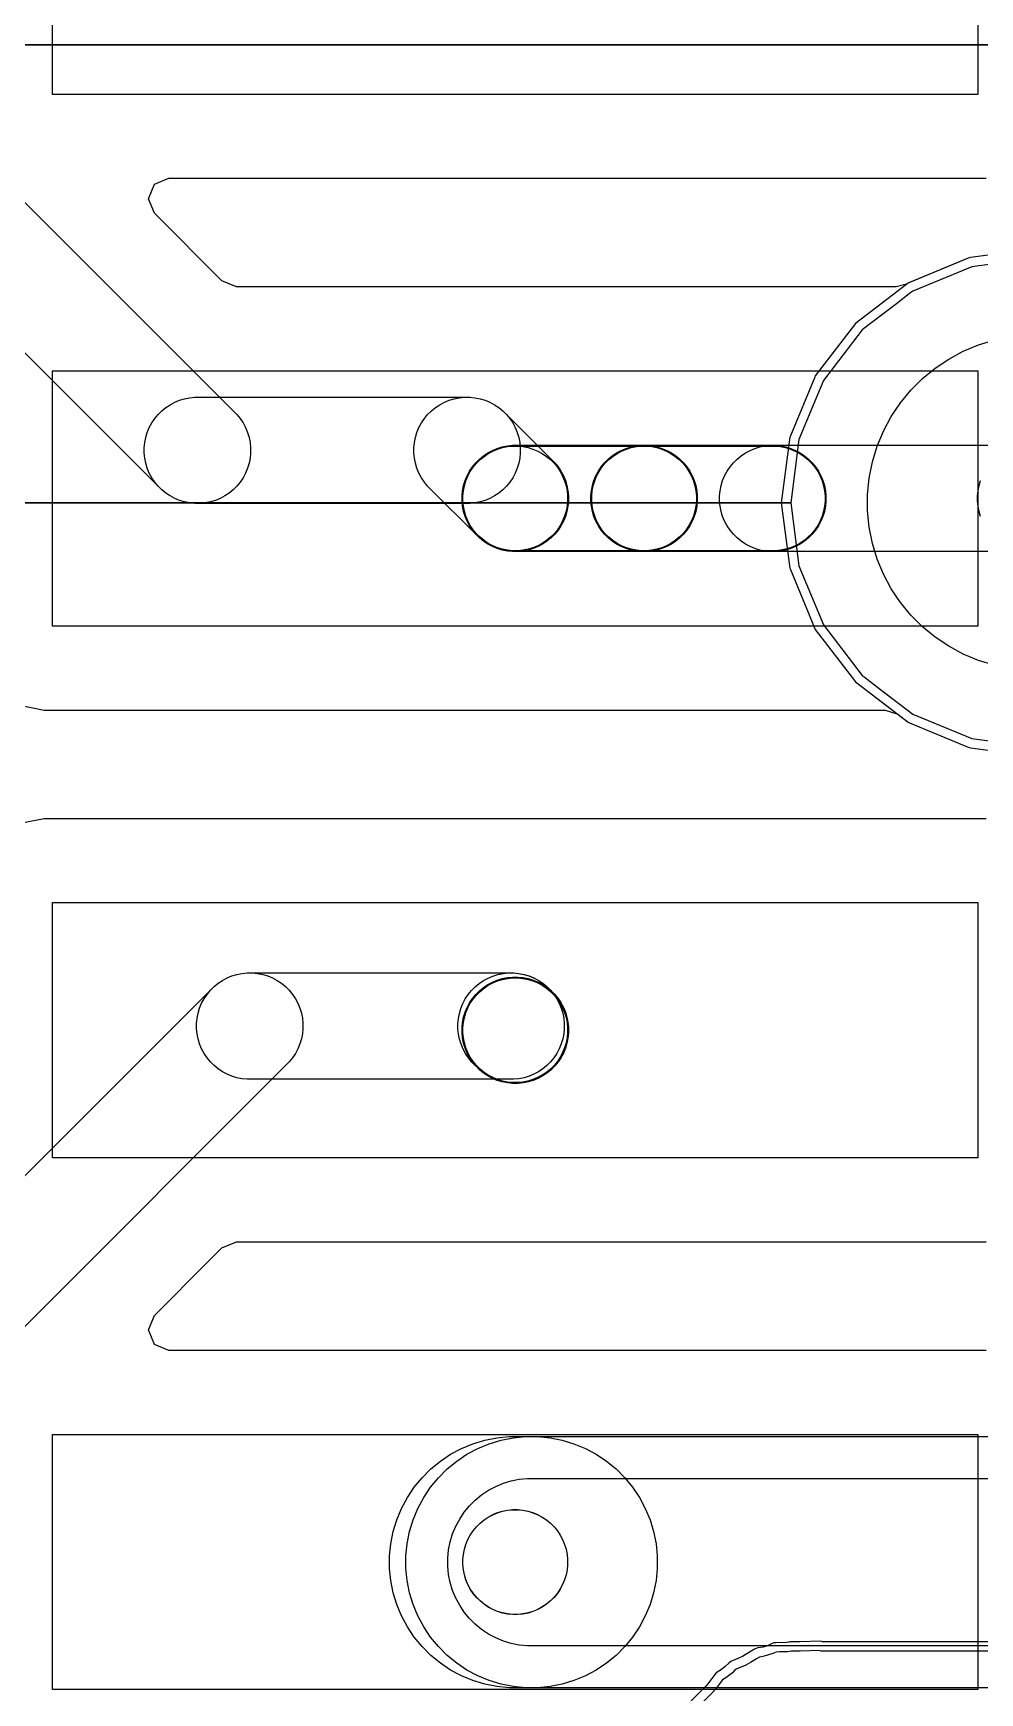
# Model space of a CAD drawing. Extents: x 124579 to 173950, y -108350 to -87650.
# Drawn here: x 144864 to 147124, y -100721 to -96757 of the extents above; entities that cross this region are included whole.
import ezdxf

# ---------------------------------------------------------------- set-up
doc = ezdxf.new("R2010")
doc.units = 0
doc.layers.add('L2D0_Cu1', color=1, linetype='CONTINUOUS')
doc.layers.add('L4D0_Cu2', color=2, linetype='CONTINUOUS')

msp = doc.modelspace()

# ---------------------------------------------------------------- linework, layer by layer
at = {"layer": 'L2D0_Cu1'}
for points in [[(144910, -96903.4), (144910, -96293.8), (147119.8, -96293.8), (147119.8, -96903.4)], [(144910, -98173.4), (144910, -97563.8), (147119.8, -97563.8), (147119.8, -98173.4)], [(145249.761, -97880.6), (145237.343, -97879.377), (145225.104, -97876.943), (145213.163, -97873.32), (145201.635, -97868.545), (145190.63, -97862.663), (145180.255, -97855.73), (145170.609, -97847.814), (145161.786, -97838.991), (145153.87, -97829.345), (145146.937, -97818.97), (145141.055, -97807.965), (145136.28, -97796.437), (145132.657, -97784.496), (145130.223, -97772.257), (145129, -97759.839), (145129, -97747.361), (145130.223, -97734.943), (145132.657, -97722.704), (145136.28, -97710.763), (145141.055, -97699.235), (145146.937, -97688.23), (145153.87, -97677.855), (145161.786, -97668.209), (145170.609, -97659.386), (145180.255, -97651.47), (145190.63, -97644.537), (145201.635, -97638.655), (145213.163, -97633.88), (145225.104, -97630.257), (145237.343, -97627.823), (145249.761, -97626.6), (145906.239, -97626.6), (145918.657, -97627.823), (145930.896, -97630.257), (145942.837, -97633.88), (145954.365, -97638.655), (145965.37, -97644.537), (145975.745, -97651.47), (145985.391, -97659.386), (145994.214, -97668.209), (146002.13, -97677.855), (146009.063, -97688.23), (146014.945, -97699.235), (146019.72, -97710.763), (146023.343, -97722.704), (146025.777, -97734.943), (146027, -97747.361), (146027, -97759.839), (146025.777, -97772.257), (146023.343, -97784.496), (146019.72, -97796.437), (146014.945, -97807.965), (146009.063, -97818.97), (146002.13, -97829.345), (145994.214, -97838.991), (145985.391, -97847.814), (145975.745, -97855.73), (145965.37, -97862.663), (145954.365, -97868.545), (145942.837, -97873.32), (145930.896, -97876.943), (145918.657, -97879.377), (145906.239, -97880.6)], [(146008.761, -97995.6), (145996.343, -97994.377), (145984.104, -97991.943), (145972.163, -97988.32), (145960.635, -97983.545), (145949.63, -97977.663), (145939.255, -97970.73), (145929.609, -97962.814), (145805.786, -97838.991), (145797.87, -97829.345), (145790.937, -97818.97), (145785.055, -97807.965), (145780.28, -97796.437), (145776.657, -97784.496), (145774.223, -97772.257), (145773, -97759.839), (145773, -97747.361), (145774.223, -97734.943), (145776.657, -97722.704), (145780.28, -97710.763), (145785.055, -97699.235), (145790.937, -97688.23), (145797.87, -97677.855), (145805.786, -97668.209), (145814.609, -97659.386), (145824.255, -97651.47), (145834.63, -97644.537), (145845.635, -97638.655), (145857.163, -97633.88), (145869.104, -97630.257), (145881.343, -97627.823), (145893.761, -97626.6), (145906.239, -97626.6), (145918.657, -97627.823), (145930.896, -97630.257), (145942.837, -97633.88), (145954.365, -97638.655), (145965.37, -97644.537), (145975.745, -97651.47), (145985.391, -97659.386), (146109.214, -97783.209), (146117.13, -97792.855), (146124.063, -97803.23), (146129.945, -97814.235), (146134.72, -97825.763), (146138.343, -97837.704), (146140.777, -97849.943), (146142, -97862.361), (146142, -97874.839), (146140.777, -97887.257), (146138.343, -97899.496), (146134.72, -97911.437), (146129.945, -97922.965), (146124.063, -97933.97), (146117.13, -97944.345), (146109.214, -97953.991), (146100.391, -97962.814), (146090.745, -97970.73), (146080.37, -97977.663), (146069.365, -97983.545), (146057.837, -97988.32), (146045.896, -97991.943), (146033.657, -97994.377), (146021.239, -97995.6)], [(146008.761, -97995.6), (145996.343, -97994.377), (145984.104, -97991.943), (145972.163, -97988.32), (145960.635, -97983.545), (145949.63, -97977.663), (145939.255, -97970.73), (145929.609, -97962.814), (145920.786, -97953.991), (145912.87, -97944.345), (145905.937, -97933.97), (145900.055, -97922.965), (145895.28, -97911.437), (145891.657, -97899.496), (145889.223, -97887.257), (145888, -97874.839), (145888, -97862.361), (145889.223, -97849.943), (145891.657, -97837.704), (145895.28, -97825.763), (145900.055, -97814.235), (145905.937, -97803.23), (145912.87, -97792.855), (145920.786, -97783.209), (145929.609, -97774.386), (145939.255, -97766.47), (145949.63, -97759.537), (145960.635, -97753.655), (145972.163, -97748.88), (145984.104, -97745.257), (145996.343, -97742.823), (146008.761, -97741.6), (146328.739, -97741.6), (146341.157, -97742.823), (146353.396, -97745.257), (146365.337, -97748.88), (146376.865, -97753.655), (146387.87, -97759.537), (146398.245, -97766.47), (146407.891, -97774.386), (146416.714, -97783.209), (146424.63, -97792.855), (146431.563, -97803.23), (146437.445, -97814.235), (146442.22, -97825.763), (146445.843, -97837.704), (146448.277, -97849.943), (146449.5, -97862.361), (146449.5, -97874.839), (146448.277, -97887.257), (146445.843, -97899.496), (146442.22, -97911.437), (146437.445, -97922.965), (146431.563, -97933.97), (146424.63, -97944.345), (146416.714, -97953.991), (146407.891, -97962.814), (146398.245, -97970.73), (146387.87, -97977.663), (146376.865, -97983.545), (146365.337, -97988.32), (146353.396, -97991.943), (146341.157, -97994.377), (146328.739, -97995.6)], [(146008.759, -97993.6), (145996.537, -97992.396), (145984.491, -97990), (145972.738, -97986.435), (145961.391, -97981.735), (145950.56, -97975.945), (145940.348, -97969.122), (145930.854, -97961.331), (145922.169, -97952.646), (145914.378, -97943.152), (145907.555, -97932.94), (145901.765, -97922.109), (145897.065, -97910.762), (145893.5, -97899.009), (145891.104, -97886.963), (145889.9, -97874.741), (145889.9, -97862.459), (145891.104, -97850.237), (145893.5, -97838.191), (145897.065, -97826.438), (145901.765, -97815.091), (145907.555, -97804.26), (145914.378, -97794.048), (145922.169, -97784.554), (145930.854, -97775.869), (145940.348, -97768.078), (145950.56, -97761.255), (145961.391, -97755.465), (145972.738, -97750.765), (145984.491, -97747.2), (145996.537, -97744.804), (146008.759, -97743.6), (146021.141, -97743.6), (146033.363, -97744.804), (146045.409, -97747.2), (146057.162, -97750.765), (146068.509, -97755.465), (146079.34, -97761.255), (146089.552, -97768.078), (146099.046, -97775.869), (146107.731, -97784.554), (146115.522, -97794.048), (146122.345, -97804.26), (146128.135, -97815.091), (146132.835, -97826.438), (146136.4, -97838.191), (146138.796, -97850.237), (146140, -97862.459), (146140, -97874.741), (146138.796, -97886.963), (146136.4, -97899.009), (146132.835, -97910.762), (146128.135, -97922.109), (146122.345, -97932.94), (146115.522, -97943.152), (146107.731, -97952.646), (146099.046, -97961.331), (146089.552, -97969.122), (146079.34, -97975.945), (146068.509, -97981.735), (146057.162, -97986.435), (146045.409, -97990), (146033.363, -97992.396), (146021.141, -97993.6)], [(146008.859, -97993.6), (145996.637, -97992.396), (145984.591, -97990), (145972.838, -97986.435), (145961.491, -97981.735), (145950.66, -97975.945), (145940.448, -97969.122), (145930.954, -97961.331), (145922.269, -97952.646), (145914.478, -97943.152), (145907.655, -97932.94), (145901.865, -97922.109), (145897.165, -97910.762), (145893.6, -97899.009), (145891.204, -97886.963), (145890, -97874.741), (145890, -97862.459), (145891.204, -97850.237), (145893.6, -97838.191), (145897.165, -97826.438), (145901.865, -97815.091), (145907.655, -97804.26), (145914.478, -97794.048), (145922.269, -97784.554), (145930.954, -97775.869), (145940.448, -97768.078), (145950.66, -97761.255), (145961.491, -97755.465), (145972.838, -97750.765), (145984.591, -97747.2), (145996.637, -97744.804), (146008.859, -97743.6), (146328.641, -97743.6), (146340.863, -97744.804), (146352.909, -97747.2), (146364.662, -97750.765), (146376.009, -97755.465), (146386.84, -97761.255), (146397.052, -97768.078), (146406.546, -97775.869), (146415.231, -97784.554), (146423.022, -97794.048), (146429.845, -97804.26), (146435.635, -97815.091), (146440.335, -97826.438), (146443.9, -97838.191), (146446.296, -97850.237), (146447.5, -97862.459), (146447.5, -97874.741), (146446.296, -97886.963), (146443.9, -97899.009), (146440.335, -97910.762), (146435.635, -97922.109), (146429.845, -97932.94), (146423.022, -97943.152), (146415.231, -97952.646), (146406.546, -97961.331), (146397.052, -97969.122), (146386.84, -97975.945), (146376.009, -97981.735), (146364.662, -97986.435), (146352.909, -97990), (146340.863, -97992.396), (146328.641, -97993.6)], [(146316.261, -97995.6), (146303.843, -97994.377), (146291.604, -97991.943), (146279.663, -97988.32), (146268.135, -97983.545), (146257.13, -97977.663), (146246.755, -97970.73), (146237.109, -97962.814), (146228.286, -97953.991), (146220.37, -97944.345), (146213.437, -97933.97), (146207.555, -97922.965), (146202.78, -97911.437), (146199.157, -97899.496), (146196.723, -97887.257), (146195.5, -97874.839), (146195.5, -97862.361), (146196.723, -97849.943), (146199.157, -97837.704), (146202.78, -97825.763), (146207.555, -97814.235), (146213.437, -97803.23), (146220.37, -97792.855), (146228.286, -97783.209), (146237.109, -97774.386), (146246.755, -97766.47), (146257.13, -97759.537), (146268.135, -97753.655), (146279.663, -97748.88), (146291.604, -97745.257), (146303.843, -97742.823), (146316.261, -97741.6), (146636.239, -97741.6), (146648.657, -97742.823), (146660.896, -97745.257), (146672.837, -97748.88), (146684.365, -97753.655), (146695.37, -97759.537), (146705.745, -97766.47), (146715.391, -97774.386), (146724.214, -97783.209), (146732.13, -97792.855), (146739.063, -97803.23), (146744.945, -97814.235), (146749.72, -97825.763), (146753.343, -97837.704), (146755.777, -97849.943), (146757, -97862.361), (146757, -97874.839), (146755.777, -97887.257), (146753.343, -97899.496), (146749.72, -97911.437), (146744.945, -97922.965), (146739.063, -97933.97), (146732.13, -97944.345), (146724.214, -97953.991), (146715.391, -97962.814), (146705.745, -97970.73), (146695.37, -97977.663), (146684.365, -97983.545), (146672.837, -97988.32), (146660.896, -97991.943), (146648.657, -97994.377), (146636.239, -97995.6)], [(146316.359, -97993.6), (146304.137, -97992.396), (146292.091, -97990), (146280.338, -97986.435), (146268.991, -97981.735), (146258.16, -97975.945), (146247.948, -97969.122), (146238.454, -97961.331), (146229.769, -97952.646), (146221.978, -97943.152), (146215.155, -97932.94), (146209.365, -97922.109), (146204.665, -97910.762), (146201.1, -97899.009), (146198.704, -97886.963), (146197.5, -97874.741), (146197.5, -97862.459), (146198.704, -97850.237), (146201.1, -97838.191), (146204.665, -97826.438), (146209.365, -97815.091), (146215.155, -97804.26), (146221.978, -97794.048), (146229.769, -97784.554), (146238.454, -97775.869), (146247.948, -97768.078), (146258.16, -97761.255), (146268.991, -97755.465), (146280.338, -97750.765), (146292.091, -97747.2), (146304.137, -97744.804), (146316.359, -97743.6), (146636.141, -97743.6), (146648.363, -97744.804), (146660.409, -97747.2), (146672.162, -97750.765), (146683.509, -97755.465), (146694.34, -97761.255), (146704.552, -97768.078), (146714.046, -97775.869), (146722.731, -97784.554), (146730.522, -97794.048), (146737.345, -97804.26), (146743.135, -97815.091), (146747.835, -97826.438), (146751.4, -97838.191), (146753.796, -97850.237), (146755, -97862.459), (146755, -97874.741), (146753.796, -97886.963), (146751.4, -97899.009), (146747.835, -97910.762), (146743.135, -97922.109), (146737.345, -97932.94), (146730.522, -97943.152), (146722.731, -97952.646), (146714.046, -97961.331), (146704.552, -97969.122), (146694.34, -97975.945), (146683.509, -97981.735), (146672.162, -97986.435), (146660.409, -97990), (146648.363, -97992.396), (146636.141, -97993.6)], [(144910, -99443.4), (144910, -98833.8), (147119.8, -98833.8), (147119.8, -99443.4)], [(145374.761, -99255.6), (145362.343, -99254.377), (145350.104, -99251.943), (145338.163, -99248.32), (145326.635, -99243.545), (145315.63, -99237.663), (145305.255, -99230.73), (145295.609, -99222.814), (145286.786, -99213.991), (145278.87, -99204.345), (145271.937, -99193.97), (145266.055, -99182.965), (145261.28, -99171.437), (145257.657, -99159.496), (145255.223, -99147.257), (145254, -99134.839), (145254, -99122.361), (145255.223, -99109.943), (145257.657, -99097.704), (145261.28, -99085.763), (145266.055, -99074.235), (145271.937, -99063.23), (145278.87, -99052.855), (145286.786, -99043.209), (145295.609, -99034.386), (145305.255, -99026.47), (145315.63, -99019.537), (145326.635, -99013.655), (145338.163, -99008.88), (145350.104, -99005.257), (145362.343, -99002.823), (145374.761, -99001.6), (146011.239, -99001.6), (146023.657, -99002.823), (146035.896, -99005.257), (146047.837, -99008.88), (146059.365, -99013.655), (146070.37, -99019.537), (146080.745, -99026.47), (146090.391, -99034.386), (146099.214, -99043.209), (146107.13, -99052.855), (146114.063, -99063.23), (146119.945, -99074.235), (146124.72, -99085.763), (146128.343, -99097.704), (146130.777, -99109.943), (146132, -99122.361), (146132, -99134.839), (146130.777, -99147.257), (146128.343, -99159.496), (146124.72, -99171.437), (146119.945, -99182.965), (146114.063, -99193.97), (146107.13, -99204.345), (146099.214, -99213.991), (146090.391, -99222.814), (146080.745, -99230.73), (146070.37, -99237.663), (146059.365, -99243.545), (146047.837, -99248.32), (146035.896, -99251.943), (146023.657, -99254.377), (146011.239, -99255.6)], [(146009.399, -99265.53), (145996.975, -99264.369), (145984.724, -99261.996), (145972.766, -99258.434), (145961.213, -99253.717), (145950.179, -99247.89), (145939.769, -99241.01), (145930.084, -99233.142), (145911.216, -99214.463), (145903.252, -99204.857), (145896.267, -99194.517), (145890.33, -99183.542), (145885.496, -99172.038), (145881.814, -99160.115), (145879.318, -99147.889), (145878.033, -99135.477), (145877.97, -99122.999), (145879.131, -99110.575), (145881.504, -99098.324), (145885.066, -99086.366), (145889.783, -99074.813), (145895.61, -99063.779), (145902.49, -99053.369), (145910.358, -99043.684), (145919.137, -99034.816), (145928.743, -99026.852), (145939.083, -99019.867), (145950.058, -99013.93), (145961.562, -99009.096), (145973.485, -99005.414), (145985.711, -99002.918), (145998.123, -99001.633), (146010.601, -99001.57), (146023.025, -99002.731), (146035.276, -99005.104), (146047.234, -99008.666), (146058.787, -99013.383), (146069.821, -99019.21), (146080.231, -99026.09), (146089.916, -99033.958), (146108.784, -99052.637), (146116.748, -99062.243), (146123.733, -99072.583), (146129.67, -99083.558), (146134.504, -99095.062), (146138.186, -99106.985), (146140.682, -99119.211), (146141.967, -99131.623), (146142.03, -99144.101), (146140.869, -99156.525), (146138.496, -99168.776), (146134.934, -99180.734), (146130.217, -99192.287), (146124.39, -99203.321), (146117.51, -99213.731), (146109.642, -99223.416), (146100.863, -99232.284), (146091.257, -99240.248), (146080.917, -99247.233), (146069.942, -99253.17), (146058.438, -99258.004), (146046.515, -99261.686), (146034.289, -99264.182), (146021.877, -99265.467)], [(146008.761, -99265.6), (145996.343, -99264.377), (145984.104, -99261.943), (145972.163, -99258.32), (145960.635, -99253.545), (145949.63, -99247.663), (145939.255, -99240.73), (145929.609, -99232.814), (145920.786, -99223.991), (145912.87, -99214.345), (145905.937, -99203.97), (145900.055, -99192.965), (145895.28, -99181.437), (145891.657, -99169.496), (145889.223, -99157.257), (145888, -99144.839), (145888, -99132.261), (145889.223, -99119.843), (145891.657, -99107.604), (145895.28, -99095.663), (145900.055, -99084.135), (145905.937, -99073.13), (145912.87, -99062.755), (145920.786, -99053.109), (145929.609, -99044.286), (145939.255, -99036.37), (145949.63, -99029.437), (145960.635, -99023.555), (145972.163, -99018.78), (145984.104, -99015.157), (145996.343, -99012.723), (146008.761, -99011.5), (146021.239, -99011.5), (146033.657, -99012.723), (146045.896, -99015.157), (146057.837, -99018.78), (146069.365, -99023.555), (146080.37, -99029.437), (146090.745, -99036.37), (146100.391, -99044.286), (146109.214, -99053.109), (146117.13, -99062.755), (146124.063, -99073.13), (146129.945, -99084.135), (146134.72, -99095.663), (146138.343, -99107.604), (146140.777, -99119.843), (146142, -99132.261), (146142, -99144.839), (146140.777, -99157.257), (146138.343, -99169.496), (146134.72, -99181.437), (146129.945, -99192.965), (146124.063, -99203.97), (146117.13, -99214.345), (146109.214, -99223.991), (146100.391, -99232.814), (146090.745, -99240.73), (146080.37, -99247.663), (146069.365, -99253.545), (146057.837, -99258.32), (146045.896, -99261.943), (146033.657, -99264.377), (146021.239, -99265.6)], [(146008.759, -99263.6), (145996.537, -99262.396), (145984.491, -99260), (145972.738, -99256.435), (145961.391, -99251.735), (145950.56, -99245.945), (145940.348, -99239.122), (145930.854, -99231.331), (145922.169, -99222.646), (145914.378, -99213.152), (145907.555, -99202.94), (145901.765, -99192.109), (145897.065, -99180.762), (145893.5, -99169.009), (145891.104, -99156.963), (145889.9, -99144.741), (145889.9, -99132.459), (145891.104, -99120.237), (145893.5, -99108.191), (145897.065, -99096.438), (145901.765, -99085.091), (145907.555, -99074.26), (145914.378, -99064.048), (145922.169, -99054.554), (145930.954, -99045.769), (145940.448, -99037.978), (145950.66, -99031.155), (145961.491, -99025.365), (145972.838, -99020.665), (145984.591, -99017.1), (145996.637, -99014.704), (146008.859, -99013.5), (146021.141, -99013.5), (146033.363, -99014.704), (146045.409, -99017.1), (146057.162, -99020.665), (146068.509, -99025.365), (146079.34, -99031.155), (146089.552, -99037.978), (146099.046, -99045.769), (146107.731, -99054.454), (146115.522, -99063.948), (146122.345, -99074.16), (146128.135, -99084.991), (146132.835, -99096.338), (146136.4, -99108.091), (146138.796, -99120.137), (146140, -99132.359), (146140, -99144.641), (146138.796, -99156.863), (146136.4, -99168.909), (146132.835, -99180.662), (146128.135, -99192.009), (146122.345, -99202.84), (146115.522, -99213.052), (146107.731, -99222.546), (146098.946, -99231.331), (146089.452, -99239.122), (146079.24, -99245.945), (146068.409, -99251.735), (146057.062, -99256.435), (146045.309, -99260), (146033.263, -99262.396), (146021.041, -99263.6)], [(146008.859, -99263.6), (145996.637, -99262.396), (145984.591, -99260), (145972.838, -99256.435), (145961.491, -99251.735), (145950.66, -99245.945), (145940.448, -99239.122), (145930.954, -99231.331), (145922.269, -99222.646), (145914.478, -99213.152), (145907.655, -99202.94), (145901.865, -99192.109), (145897.165, -99180.762), (145893.6, -99169.009), (145891.204, -99156.963), (145890, -99144.741), (145890, -99132.359), (145891.204, -99120.137), (145893.6, -99108.091), (145897.165, -99096.338), (145901.865, -99084.991), (145907.655, -99074.16), (145914.478, -99063.948), (145922.269, -99054.454), (145930.954, -99045.769), (145940.448, -99037.978), (145950.66, -99031.155), (145961.491, -99025.365), (145972.838, -99020.665), (145984.591, -99017.1), (145996.637, -99014.704), (146008.859, -99013.5), (146021.141, -99013.5), (146033.363, -99014.704), (146045.409, -99017.1), (146057.162, -99020.665), (146068.509, -99025.365), (146079.34, -99031.155), (146089.552, -99037.978), (146099.046, -99045.769), (146107.731, -99054.454), (146115.522, -99063.948), (146122.345, -99074.16), (146128.135, -99084.991), (146132.835, -99096.338), (146136.4, -99108.091), (146138.796, -99120.137), (146140, -99132.359), (146140, -99144.741), (146138.796, -99156.963), (146136.4, -99169.009), (146132.835, -99180.762), (146128.135, -99192.109), (146122.345, -99202.94), (146115.522, -99213.152), (146107.731, -99222.646), (146099.046, -99231.331), (146089.552, -99239.122), (146079.34, -99245.945), (146068.509, -99251.735), (146057.162, -99256.435), (146045.409, -99260), (146033.363, -99262.396), (146021.141, -99263.6)], [(144910, -100713.4), (144910, -100103.8), (147119.8, -100103.8), (147119.8, -100713.4)], [(146000.262, -100709), (145970.928, -100706.111), (145942.018, -100700.36), (145913.811, -100691.804), (145886.579, -100680.524), (145860.583, -100666.629), (145836.075, -100650.253), (145813.289, -100631.553), (145792.447, -100610.711), (145773.747, -100587.925), (145757.371, -100563.417), (145743.476, -100537.421), (145732.196, -100510.189), (145723.64, -100481.982), (145717.889, -100453.072), (145715, -100423.738), (145715, -100394.262), (145717.889, -100364.928), (145723.64, -100336.018), (145732.196, -100307.811), (145743.476, -100280.579), (145757.371, -100254.583), (145773.747, -100230.075), (145792.447, -100207.289), (145813.289, -100186.447), (145836.075, -100167.747), (145860.583, -100151.371), (145886.579, -100137.476), (145913.811, -100126.196), (145942.018, -100117.64), (145970.928, -100111.889), (146000.262, -100109), (146068.738, -100109), (146098.072, -100111.889), (146126.982, -100117.64), (146155.189, -100126.196), (146182.421, -100137.476), (146208.417, -100151.371), (146232.925, -100167.747), (146255.711, -100186.447), (146276.553, -100207.289), (146295.253, -100230.075), (146311.629, -100254.583), (146325.524, -100280.579), (146336.804, -100307.811), (146345.36, -100336.018), (146351.111, -100364.928), (146354, -100394.262), (146354, -100423.738), (146351.111, -100453.072), (146345.36, -100481.982), (146336.804, -100510.189), (146325.524, -100537.421), (146311.629, -100563.417), (146295.253, -100587.925), (146276.553, -100610.711), (146255.711, -100631.553), (146232.925, -100650.253), (146208.417, -100666.629), (146182.421, -100680.524), (146155.189, -100691.804), (146126.982, -100700.36), (146098.072, -100706.111), (146068.738, -100709)], [(146008.859, -100533.7), (145996.637, -100532.496), (145984.591, -100530.1), (145972.838, -100526.535), (145961.491, -100521.835), (145950.66, -100516.045), (145940.448, -100509.222), (145930.954, -100501.431), (145922.169, -100492.646), (145914.378, -100483.152), (145907.555, -100472.94), (145901.765, -100462.109), (145897.065, -100450.762), (145893.5, -100439.009), (145891.104, -100426.963), (145889.9, -100414.741), (145889.9, -100402.459), (145891.104, -100390.237), (145893.5, -100378.191), (145897.065, -100366.438), (145901.765, -100355.091), (145907.555, -100344.26), (145914.378, -100334.048), (145922.169, -100324.554), (145930.854, -100315.869), (145940.348, -100308.078), (145950.56, -100301.255), (145961.391, -100295.465), (145972.738, -100290.765), (145984.491, -100287.2), (145996.537, -100284.804), (146008.759, -100283.6), (146021.041, -100283.6), (146033.263, -100284.804), (146045.309, -100287.2), (146057.062, -100290.765), (146068.409, -100295.465), (146079.24, -100301.255), (146089.452, -100308.078), (146098.946, -100315.869), (146107.731, -100324.654), (146115.522, -100334.148), (146122.345, -100344.36), (146128.135, -100355.191), (146132.835, -100366.538), (146136.4, -100378.291), (146138.796, -100390.337), (146140, -100402.559), (146140, -100414.841), (146138.796, -100427.063), (146136.4, -100439.109), (146132.835, -100450.862), (146128.135, -100462.209), (146122.345, -100473.04), (146115.522, -100483.252), (146107.731, -100492.746), (146099.046, -100501.431), (146089.552, -100509.222), (146079.34, -100516.045), (146068.509, -100521.835), (146057.162, -100526.535), (146045.409, -100530.1), (146033.363, -100532.496), (146021.141, -100533.7)], [(146008.859, -100534), (145996.637, -100532.796), (145984.591, -100530.4), (145972.838, -100526.835), (145961.491, -100522.135), (145950.66, -100516.345), (145940.448, -100509.522), (145930.954, -100501.731), (145922.269, -100493.046), (145914.478, -100483.552), (145907.655, -100473.34), (145901.865, -100462.509), (145897.165, -100451.162), (145893.6, -100439.409), (145891.204, -100427.363), (145890, -100415.141), (145890, -100402.559), (145891.204, -100390.337), (145893.6, -100378.291), (145897.165, -100366.538), (145901.865, -100355.191), (145907.655, -100344.36), (145914.478, -100334.148), (145922.269, -100324.654), (145930.954, -100315.969), (145940.448, -100308.178), (145950.66, -100301.355), (145961.491, -100295.565), (145972.838, -100290.865), (145984.591, -100287.3), (145996.637, -100284.904), (146008.859, -100283.7), (146021.141, -100283.7), (146033.363, -100284.904), (146045.409, -100287.3), (146057.162, -100290.865), (146068.509, -100295.565), (146079.34, -100301.355), (146089.552, -100308.178), (146099.046, -100315.969), (146107.731, -100324.654), (146115.522, -100334.148), (146122.345, -100344.36), (146128.135, -100355.191), (146132.835, -100366.538), (146136.4, -100378.291), (146138.796, -100390.337), (146140, -100402.559), (146140, -100415.141), (146138.796, -100427.363), (146136.4, -100439.409), (146132.835, -100451.162), (146128.135, -100462.509), (146122.345, -100473.34), (146115.522, -100483.552), (146107.731, -100493.046), (146099.046, -100501.731), (146089.552, -100509.522), (146079.34, -100516.345), (146068.509, -100522.135), (146057.162, -100526.835), (146045.409, -100530.4), (146033.363, -100532.796), (146021.141, -100534)]]:
    msp.add_lwpolyline(points, close=True, dxfattribs=at)
for points in [[(144216.391, -96534.386), (145350.214, -97668.209), (145358.13, -97677.855), (145365.063, -97688.23), (145370.945, -97699.235), (145375.72, -97710.763), (145379.343, -97722.704), (145381.777, -97734.943), (145383, -97747.361), (145383, -97759.839), (145381.777, -97772.257), (145379.343, -97784.496), (145375.72, -97796.437), (145370.945, -97807.965), (145365.063, -97818.97), (145358.13, -97829.345), (145350.214, -97838.991), (145341.391, -97847.814), (145331.745, -97855.73), (145321.37, -97862.663), (145310.365, -97868.545), (145298.837, -97873.32), (145286.896, -97876.943), (145274.657, -97879.377), (145262.239, -97880.6), (145249.761, -97880.6), (145237.343, -97879.377), (145225.104, -97876.943), (145213.163, -97873.32), (145201.635, -97868.545), (145190.63, -97862.663), (145180.255, -97855.73), (145170.609, -97847.814), (144036.786, -96713.991)], [(147252.817, -97273.337), (147102.42, -97293.137), (147102.419, -97293.137), (147099.238, -97293.556), (147096.276, -97294.783), (147096.272, -97294.784), (146968.721, -97347.618), (146953.159, -97354.064), (146950.612, -97356.019), (146949.369, -97356.736), (146924.87, -97363.3), (145349.151, -97363.3), (145314.503, -97348.948), (145153.103, -97187.548), (145138.751, -97152.9), (145153.103, -97118.252), (145187.751, -97103.9), (147139.548, -97103.9)], [(147158.808, -98266.613), (147121.244, -98255.218), (147084.978, -98240.196), (147050.359, -98221.691), (147017.72, -98199.883), (146987.376, -98174.98), (146959.62, -98147.224), (146934.717, -98116.88), (146912.909, -98084.241), (146894.404, -98049.622), (146879.382, -98013.356), (146867.987, -97975.792), (146860.329, -97937.292), (146856.482, -97898.227), (146856.482, -97858.973), (146860.329, -97819.908), (146867.987, -97781.408), (146879.382, -97743.844), (146894.404, -97707.578), (146912.909, -97672.959), (146934.717, -97640.32), (146959.62, -97609.976), (146987.376, -97582.22), (147017.72, -97557.317), (147050.359, -97535.509), (147084.978, -97517.004), (147121.244, -97501.982), (147158.808, -97490.587)], [(147252.239, -97995.6), (146623.761, -97995.6), (146611.343, -97994.377), (146599.104, -97991.943), (146587.163, -97988.32), (146575.635, -97983.545), (146564.63, -97977.663), (146554.255, -97970.73), (146544.609, -97962.814), (146535.786, -97953.991), (146527.87, -97944.345), (146520.937, -97933.97), (146515.055, -97922.965), (146510.28, -97911.437), (146506.657, -97899.496), (146504.223, -97887.257), (146503, -97874.839), (146503, -97862.361), (146504.223, -97849.943), (146506.657, -97837.704), (146510.28, -97825.763), (146515.055, -97814.235), (146520.937, -97803.23), (146527.87, -97792.855), (146535.786, -97783.209), (146544.609, -97774.386), (146554.255, -97766.47), (146564.63, -97759.537), (146575.635, -97753.655), (146587.163, -97748.88), (146599.104, -97745.257), (146611.343, -97742.823), (146623.761, -97741.6), (147252.239, -97741.6)], [(147126.28, -97911.437), (147122.657, -97899.496), (147120.223, -97887.257), (147119, -97874.839), (147119, -97862.361), (147120.223, -97849.943), (147122.657, -97837.704), (147126.28, -97825.763)], [(144831.769, -98362.267), (144890.252, -98373.9), (146898.425, -98373.9), (146928.252, -98384.024), (146953.159, -98403.136), (146956.122, -98404.363), (146956.125, -98404.365), (147096.272, -98462.416), (147096.276, -98462.417), (147099.238, -98463.644), (147102.419, -98464.063), (147102.42, -98464.063), (147252.817, -98483.863)], [(147139.548, -98633.3), (144890.252, -98633.3), (144831.769, -98644.933)], [(144036.772, -100293.624), (145295.594, -99034.399), (145305.239, -99026.482), (145315.613, -99019.548), (145326.617, -99013.664), (145338.144, -99008.887), (145350.085, -99005.262), (145362.323, -99002.826), (145374.741, -99001.601), (145387.219, -99001.599), (145399.637, -99002.82), (145411.876, -99005.253), (145423.817, -99008.873), (145435.347, -99013.646), (145446.352, -99019.527), (145456.729, -99026.458), (145466.376, -99034.372), (145475.201, -99043.194), (145483.118, -99052.839), (145490.052, -99063.213), (145495.936, -99074.217), (145500.713, -99085.744), (145504.338, -99097.685), (145506.774, -99109.923), (145507.999, -99122.341), (145508.001, -99134.819), (145506.78, -99147.237), (145504.347, -99159.476), (145500.727, -99171.417), (145495.954, -99182.947), (145490.073, -99193.952), (145483.142, -99204.329), (145475.228, -99213.976), (144216.406, -100473.201)], [(147139.548, -99903.3), (145187.899, -99903.3), (145153.251, -99888.948), (145138.899, -99854.3), (145153.245, -99819.657), (145177.004, -99795.891), (145257.849, -99715.02), (145314.594, -99658.257), (145349.248, -99643.9), (147139.548, -99643.9)], [(148705.738, -100709), (146039.262, -100709), (146009.928, -100706.111), (145981.018, -100700.36), (145952.811, -100691.804), (145925.579, -100680.524), (145899.583, -100666.629), (145875.075, -100650.253), (145852.289, -100631.553), (145831.447, -100610.711), (145812.747, -100587.925), (145796.371, -100563.417), (145782.476, -100537.421), (145771.196, -100510.189), (145762.64, -100481.982), (145756.889, -100453.072), (145754, -100423.738), (145754, -100394.262), (145756.889, -100364.928), (145762.64, -100336.018), (145771.196, -100307.811), (145782.476, -100280.579), (145796.371, -100254.583), (145812.747, -100230.075), (145831.447, -100207.289), (145852.289, -100186.447), (145875.075, -100167.747), (145899.583, -100151.371), (145925.579, -100137.476), (145952.811, -100126.196), (145981.018, -100117.64), (146009.928, -100111.889), (146039.262, -100109), (148705.738, -100109)], [(148700.825, -100609), (146044.175, -100609), (146024.619, -100607.074), (146005.345, -100603.24), (145986.541, -100597.536), (145968.386, -100590.016), (145951.055, -100580.753), (145934.716, -100569.835), (145919.526, -100557.369), (145905.631, -100543.474), (145893.165, -100528.284), (145882.247, -100511.945), (145872.984, -100494.614), (145865.464, -100476.459), (145859.76, -100457.655), (145855.926, -100438.381), (145854, -100418.825), (145854, -100399.175), (145855.926, -100379.619), (145859.76, -100360.345), (145865.464, -100341.541), (145872.984, -100323.386), (145882.247, -100306.055), (145893.165, -100289.716), (145905.631, -100274.526), (145919.526, -100260.631), (145934.716, -100248.165), (145951.055, -100237.247), (145968.386, -100227.984), (145986.541, -100220.464), (146005.345, -100214.76), (146024.619, -100210.926), (146044.175, -100209), (148700.825, -100209)]]:
    msp.add_lwpolyline(points, dxfattribs=at)
at = {"layer": 'L4D0_Cu2'}
for points in [[(156400, -96784.749), (141591.6, -96784.749), (141972.766, -96403.631)], [(156400, -97313.945), (147397.549, -97313.945), (147261.621, -97296.05), (147256, -97295.31), (147250.379, -97296.05), (147110.653, -97314.445), (147110.652, -97314.445), (147105.033, -97315.185), (146964.355, -97373.456), (146959.857, -97376.907), (146959.856, -97376.908), (146925.416, -97403.335), (146843.552, -97466.152), (146750.856, -97586.955), (146692.585, -97727.633), (146672.71, -97878.6), (140497.611, -97878.6), (141080.234, -97296.05), (141591.6, -96784.749), (156400, -96784.749)], [(147252.817, -97273.337), (147102.42, -97293.137), (147102.419, -97293.137), (147099.238, -97293.556), (147096.276, -97294.783), (147096.272, -97294.784), (146956.125, -97352.835), (146956.122, -97352.837), (146953.159, -97354.064), (146827.718, -97450.318), (146731.464, -97575.759), (146730.237, -97578.722), (146730.235, -97578.725), (146672.184, -97718.872), (146672.183, -97718.876), (146670.956, -97721.838), (146650.318, -97878.6), (140529.009, -97878.6)], [(147158.808, -98266.613), (147121.244, -98255.218), (147084.978, -98240.196), (147050.359, -98221.691), (147017.72, -98199.883), (146987.376, -98174.98), (146959.62, -98147.224), (146934.717, -98116.88), (146912.909, -98084.241), (146894.404, -98049.622), (146879.382, -98013.356), (146867.987, -97975.792), (146860.329, -97937.292), (146856.482, -97898.227), (146856.482, -97858.973), (146860.329, -97819.908), (146867.987, -97781.408), (146879.382, -97743.844), (146894.404, -97707.578), (146912.909, -97672.959), (146934.717, -97640.32), (146959.62, -97609.976), (146987.376, -97582.22), (147017.72, -97557.317), (147050.359, -97535.509), (147084.978, -97517.004), (147121.244, -97501.982), (147158.808, -97490.587)], [(140497.611, -97878.6), (146672.71, -97878.6), (146692.585, -98029.567), (146750.856, -98170.245), (146843.552, -98291.048), (146848.052, -98294.501), (146887.192, -98324.534), (146964.355, -98383.744), (147105.033, -98442.015), (147110.652, -98442.755), (147110.653, -98442.755), (147250.379, -98461.15)], [(140529.009, -97878.6), (146650.318, -97878.6), (146670.956, -98035.362), (146672.183, -98038.324), (146672.184, -98038.328), (146722.748, -98160.399), (146731.464, -98181.441), (146827.718, -98306.882), (146953.159, -98403.136), (146956.122, -98404.363), (146956.125, -98404.365), (147096.272, -98462.416), (147096.276, -98462.417), (147099.238, -98463.644), (147102.419, -98464.063), (147102.42, -98464.063), (147252.817, -98483.863)], [(153872.869, -100599.5), (146755.626, -100599.5), (146748.805, -100598.999), (146744.658, -100597.575), (146694.28, -100599.466), (146692.442, -100599.5), (146672.052, -100599.5), (146669.831, -100599.914), (146668.362, -100600.049), (146663.074, -100600.637), (146637.317, -100601.604), (146637.316, -100601.604), (146632.792, -100601.774), (146628.633, -100603.561), (146628.632, -100603.561), (146617.106, -100608.513), (146606.736, -100611.664), (146594.392, -100613.963), (146594.391, -100613.963), (146589.947, -100614.791), (146586.098, -100617.163), (146586.094, -100617.165), (146564.151, -100630.691), (146557.783, -100634), (146529.937, -100645.964), (146525.051, -100649.977), (146516.55, -100658.478), (146507.614, -100665.542), (146494.652, -100673.532), (146491.914, -100677.133), (146474.935, -100699.461), (146470.579, -100704.449), (146026.85, -101148.179)], [(153862.907, -100621.7), (146749.782, -100621.7), (146745.677, -100621.398), (146741.359, -100619.916), (146695.471, -100621.639), (146692.225, -100621.7), (146674.114, -100621.7), (146670.199, -100622.429), (146669.648, -100622.48), (146664.944, -100622.785), (146645.741, -100623.506), (146645.74, -100623.506), (146637.757, -100623.806), (146630.417, -100626.96), (146630.415, -100626.96), (146627.434, -100628.241), (146609.129, -100633.802), (146605.931, -100634.398), (146605.929, -100634.399), (146598.077, -100635.861), (146591.279, -100640.051), (146591.28, -100640.051), (146576.757, -100649.003), (146565.514, -100654.843), (146548.109, -100662.321), (146548.105, -100662.323), (146542.501, -100664.731), (146537.979, -100668.445), (146533.504, -100672.92), (146517.731, -100685.388), (146509.822, -100690.263), (146504.989, -100696.619), (146493.251, -100712.055), (146485.562, -100720.862), (146038.41, -101168.014)]]:
    msp.add_lwpolyline(points, dxfattribs=at)

doc.saveas('drawing.dxf')
